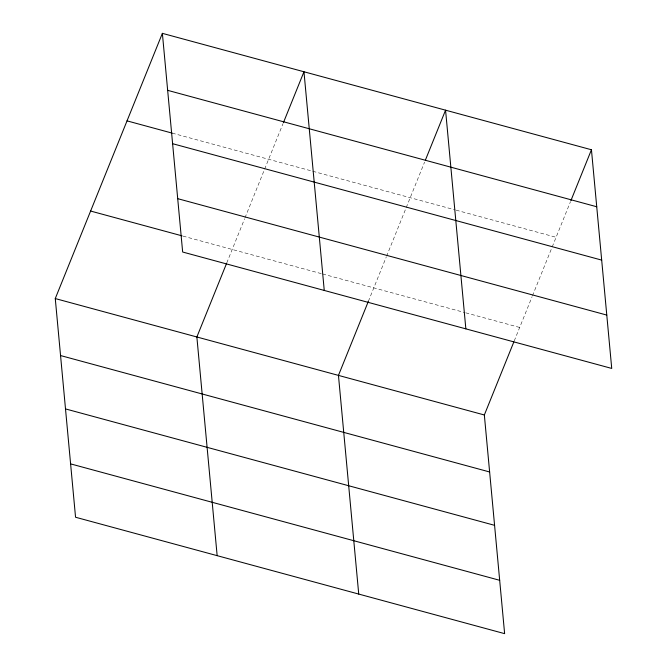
<?xml version="1.0" encoding="UTF-8"?>
<svg xmlns="http://www.w3.org/2000/svg" width="667" height="667" viewBox="0 0 667 667"><rect width="100%" height="100%" fill="white"/><g stroke="black" fill="none" stroke-linecap="round" stroke-linejoin="round"><path stroke-width="0.5" stroke-dasharray="3.33 2.5" d="M226.772 262.923L244.606 218.759M244.989 217.801L282.991 123.703M368.359 301.342L386.201 257.179M386.585 256.22L424.587 162.114M514.249 340.92L532.083 296.757M532.466 295.798L551.842 247.832M552.226 246.873L570.468 201.701M172.219 133.133L311.806 171.002M312.806 171.277L455.177 209.905M456.178 210.172L556.103 237.285M183 236.11L321.586 273.712M322.586 273.979L464.724 312.548M465.724 312.815L519.685 327.455"/><path stroke-width="1" d="M513.857 341.888L484.342 414.974L504.627 633.65L75.554 517.242L55.269 298.566L162.373 33.35L591.446 149.758L611.731 368.434L182.658 252.026L162.373 33.35M226.38 263.89L196.865 336.985L217.15 555.653M283.383 122.736L303.969 71.769L324.254 290.437M368.359 301.342L338.452 375.396L358.738 594.072M425.363 160.197L445.564 110.18L465.849 328.856M570.86 200.734L591.446 149.758M167.659 90.337L596.732 206.753M127.03 120.869L172.219 133.133M172.611 143.697L601.684 260.105M177.714 198.666L606.778 315.074M90.612 211.047L181.999 235.835M55.269 298.566L484.342 414.974M60.555 355.553L489.628 471.969M65.508 408.913L494.572 525.321M70.602 463.882L499.675 580.298"/></g></svg>
